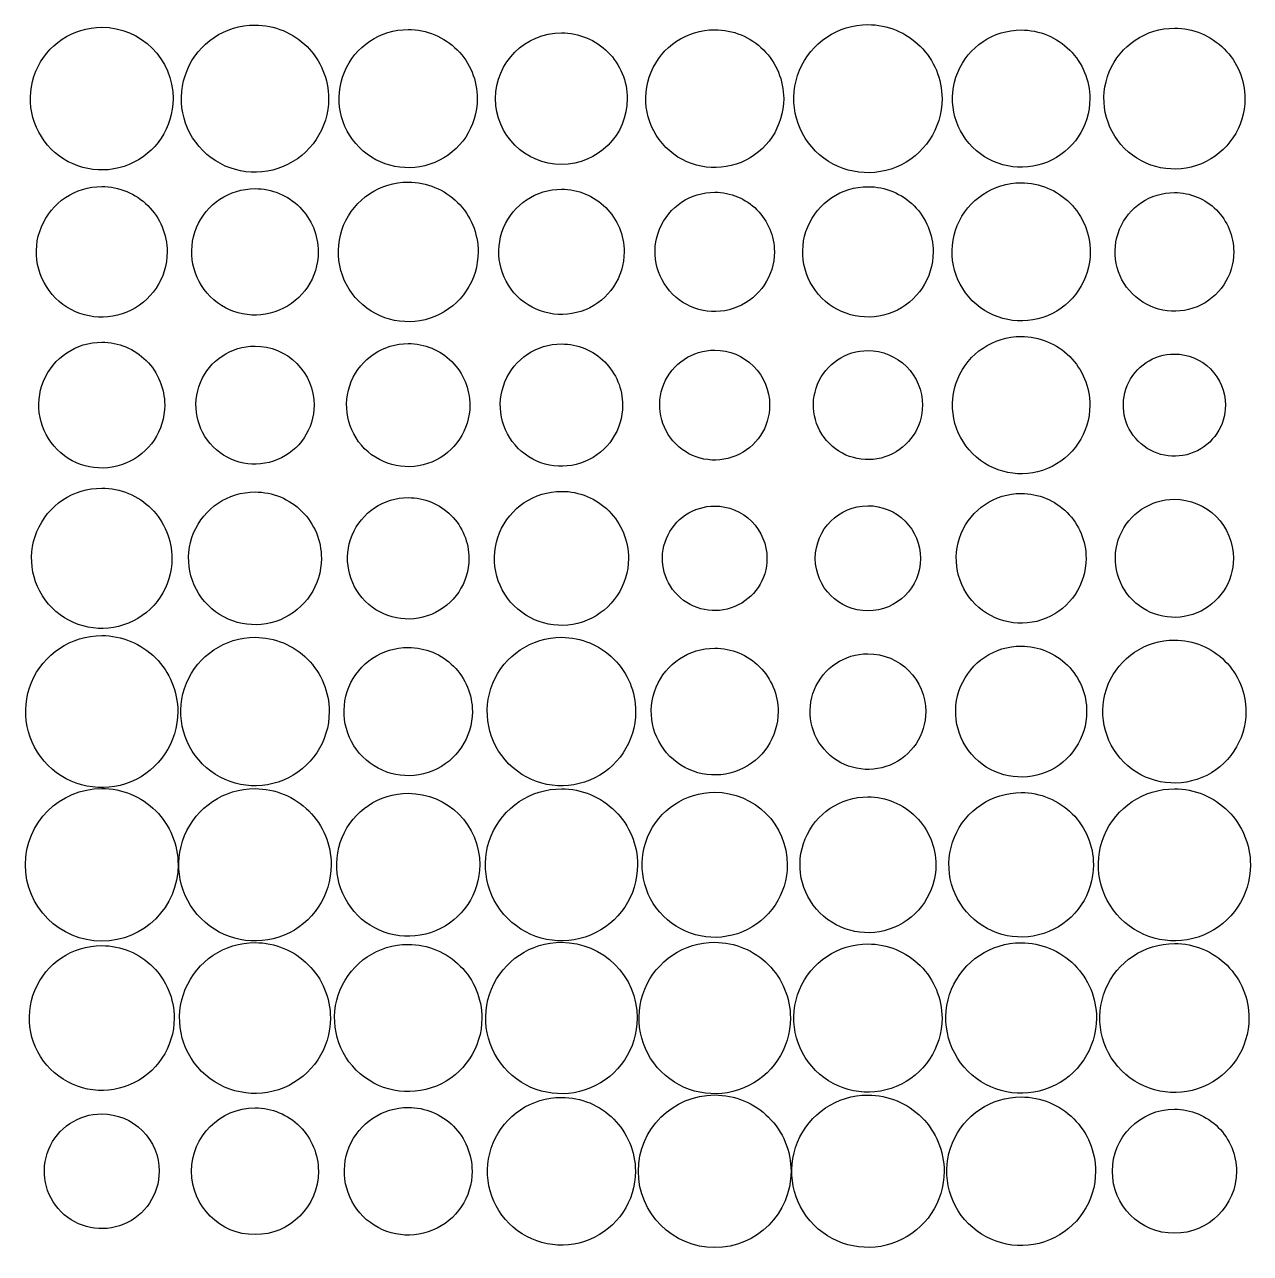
# Model space of a CAD drawing. Header units: metres. Extents: x -0.001 to 0.091, y 0 to 0.118.
# Drawn here: x 0.03433 to 0.05628, y 0.09623 to 0.11825 of the extents above; entities that cross this region are included whole.
import ezdxf

# ---------------------------------------------------------------- set-up
doc = ezdxf.new("R2010")
doc.units = ezdxf.units.M
doc.layers.get('0').update_dxf_attribs({"linetype": 'CONTINUOUS'})

msp = doc.modelspace()

# ---------------------------------------------------------------- linework, layer by layer
for points in [[(0.037235, 0.117423), (0.037439, 0.117916), (0.037919, 0.118237), (0.038453, 0.118237)], [(0.038453, 0.118237), (0.038802, 0.118237), (0.039138, 0.118098), (0.039385, 0.117851)], [(0.048206, 0.117427), (0.048411, 0.117922), (0.048895, 0.118245), (0.049431, 0.118245)], [(0.049431, 0.118245), (0.049783, 0.118245), (0.050121, 0.118106), (0.050369, 0.117857)], [(0.034527, 0.117408), (0.034725, 0.117886), (0.035191, 0.118197), (0.035708, 0.118197)], [(0.035708, 0.118197), (0.036414, 0.118197), (0.036986, 0.117625), (0.036986, 0.116919)], [(0.040054, 0.117393), (0.040245, 0.117855), (0.040697, 0.118157), (0.041197, 0.118157)], [(0.041197, 0.118157), (0.041526, 0.118157), (0.04184, 0.118026), (0.042073, 0.117794)], [(0.042763, 0.116919), (0.042763, 0.11757), (0.043291, 0.118097), (0.043942, 0.118097)], [(0.043942, 0.118097), (0.044255, 0.118097), (0.044554, 0.117973), (0.044775, 0.117752)], [(0.045546, 0.117392), (0.045737, 0.117853), (0.046187, 0.118154), (0.046687, 0.118154)], [(0.046687, 0.118154), (0.047014, 0.118154), (0.047328, 0.118024), (0.04756, 0.117792)], [(0.05104, 0.117389), (0.05123, 0.117849), (0.051679, 0.118149), (0.052176, 0.118149)], [(0.052176, 0.118149), (0.052502, 0.118149), (0.052815, 0.118019), (0.053045, 0.117788)], [(0.053755, 0.117402), (0.05395, 0.117873), (0.05441, 0.118181), (0.054921, 0.118181)], [(0.054921, 0.118181), (0.055255, 0.118181), (0.055576, 0.118048), (0.055813, 0.117811)], [(0.039385, 0.117851), (0.039632, 0.117604), (0.039771, 0.117269), (0.039771, 0.116919)], [(0.042073, 0.117794), (0.042305, 0.117562), (0.042435, 0.117247), (0.042435, 0.116919)], [(0.04756, 0.117792), (0.047792, 0.117561), (0.047922, 0.117246), (0.047922, 0.116919)], [(0.050369, 0.117857), (0.050618, 0.117608), (0.050758, 0.117271), (0.050758, 0.116919)], [(0.053045, 0.117788), (0.053276, 0.117558), (0.053406, 0.117245), (0.053406, 0.116919)], [(0.055813, 0.117811), (0.05605, 0.117575), (0.056183, 0.117254), (0.056183, 0.116919)], [(0.044775, 0.117752), (0.044996, 0.117531), (0.045121, 0.117231), (0.045121, 0.116919)], [(0.034804, 0.116015), (0.034439, 0.116381), (0.034329, 0.11693), (0.034527, 0.117408)], [(0.03752, 0.115987), (0.037143, 0.116364), (0.03703, 0.116931), (0.037235, 0.117423)], [(0.040322, 0.116044), (0.039968, 0.116398), (0.039862, 0.11693), (0.040054, 0.117393)], [(0.045813, 0.116046), (0.04546, 0.116399), (0.045354, 0.11693), (0.045546, 0.117392)], [(0.048493, 0.115981), (0.048114, 0.11636), (0.048, 0.116931), (0.048206, 0.117427)], [(0.051306, 0.116049), (0.050955, 0.116401), (0.050849, 0.11693), (0.05104, 0.117389)], [(0.054028, 0.116027), (0.053667, 0.116387), (0.053559, 0.11693), (0.053755, 0.117402)], [(0.036986, 0.116919), (0.036986, 0.116402), (0.036675, 0.115936), (0.036197, 0.115738)], [(0.039771, 0.116919), (0.039771, 0.116386), (0.03945, 0.115905), (0.038957, 0.115701)], [(0.042435, 0.116919), (0.042435, 0.116418), (0.042134, 0.115967), (0.041671, 0.115775)], [(0.043942, 0.11574), (0.043291, 0.11574), (0.042763, 0.116268), (0.042763, 0.116919)], [(0.045121, 0.116919), (0.045121, 0.116268), (0.044593, 0.11574), (0.043942, 0.11574)], [(0.047922, 0.116919), (0.047922, 0.116419), (0.047621, 0.115969), (0.047159, 0.115778)], [(0.050758, 0.116919), (0.050758, 0.116382), (0.050435, 0.115899), (0.049939, 0.115693)], [(0.053406, 0.116919), (0.053406, 0.116422), (0.053106, 0.115973), (0.052646, 0.115783)], [(0.056183, 0.116919), (0.056183, 0.116408), (0.055875, 0.115948), (0.055403, 0.115753)], [(0.036197, 0.115738), (0.03572, 0.11554), (0.03517, 0.11565), (0.034804, 0.116015)], [(0.041671, 0.115775), (0.041208, 0.115584), (0.040676, 0.11569), (0.040322, 0.116044)], [(0.047159, 0.115778), (0.046698, 0.115587), (0.046167, 0.115692), (0.045813, 0.116046)], [(0.052646, 0.115783), (0.052187, 0.115592), (0.051658, 0.115698), (0.051306, 0.116049)], [(0.055403, 0.115753), (0.054932, 0.115558), (0.054389, 0.115666), (0.054028, 0.116027)], [(0.038957, 0.115701), (0.038465, 0.115497), (0.037897, 0.115609), (0.03752, 0.115987)], [(0.049939, 0.115693), (0.049443, 0.115488), (0.048873, 0.115601), (0.048493, 0.115981)], [(0.034627, 0.114622), (0.034808, 0.11506), (0.035235, 0.115345), (0.035708, 0.115345)], [(0.035708, 0.115345), (0.036018, 0.115345), (0.036316, 0.115221), (0.036536, 0.115002)], [(0.040041, 0.114653), (0.040235, 0.115121), (0.040691, 0.115425), (0.041197, 0.115425)], [(0.041197, 0.115425), (0.041529, 0.115425), (0.041847, 0.115294), (0.042082, 0.115059)], [(0.048352, 0.114621), (0.048533, 0.115058), (0.048959, 0.115342), (0.049431, 0.115342)], [(0.049431, 0.115342), (0.049741, 0.115342), (0.050038, 0.115219), (0.050257, 0.115)], [(0.051032, 0.114648), (0.051224, 0.11511), (0.051675, 0.115412), (0.052176, 0.115412)], [(0.052176, 0.115412), (0.052504, 0.115412), (0.052819, 0.115282), (0.053051, 0.115049)], [(0.037406, 0.114608), (0.037581, 0.115031), (0.037994, 0.115307), (0.038453, 0.115307)], [(0.038453, 0.115307), (0.038753, 0.115307), (0.039041, 0.115188), (0.039254, 0.114975)], [(0.042905, 0.114604), (0.043079, 0.115023), (0.043488, 0.115296), (0.043942, 0.115296)], [(0.043942, 0.115296), (0.04424, 0.115296), (0.044525, 0.115178), (0.044735, 0.114968)], [(0.0457, 0.114583), (0.045865, 0.114982), (0.046255, 0.115243), (0.046687, 0.115243)], [(0.046687, 0.115243), (0.04697, 0.115243), (0.047242, 0.11513), (0.047442, 0.11493)], [(0.053939, 0.114581), (0.054103, 0.114978), (0.054491, 0.115237), (0.054921, 0.115237)], [(0.054921, 0.115237), (0.055202, 0.115237), (0.055473, 0.115125), (0.055672, 0.114926)], [(0.036536, 0.115002), (0.036755, 0.114782), (0.036879, 0.114485), (0.036879, 0.114174)], [(0.039254, 0.114975), (0.039466, 0.114763), (0.039585, 0.114475), (0.039585, 0.114174)], [(0.042082, 0.115059), (0.042317, 0.114824), (0.042449, 0.114506), (0.042449, 0.114174)], [(0.044735, 0.114968), (0.044946, 0.114757), (0.045064, 0.114472), (0.045064, 0.114174)], [(0.047442, 0.11493), (0.047642, 0.114729), (0.047755, 0.114458), (0.047755, 0.114174)], [(0.050257, 0.115), (0.050476, 0.114781), (0.050599, 0.114484), (0.050599, 0.114174)], [(0.053051, 0.115049), (0.053283, 0.114817), (0.053414, 0.114503), (0.053414, 0.114174)], [(0.055672, 0.114926), (0.055871, 0.114726), (0.055983, 0.114456), (0.055983, 0.114174)], [(0.03488, 0.113347), (0.034546, 0.113681), (0.034445, 0.114185), (0.034627, 0.114622)], [(0.037652, 0.113373), (0.037328, 0.113697), (0.037231, 0.114184), (0.037406, 0.114608)], [(0.040313, 0.113289), (0.039955, 0.113647), (0.039848, 0.114186), (0.040041, 0.114653)], [(0.043149, 0.113381), (0.042828, 0.113702), (0.042732, 0.114184), (0.042905, 0.114604)], [(0.045931, 0.113419), (0.045626, 0.113724), (0.045534, 0.114184), (0.0457, 0.114583)], [(0.048605, 0.113348), (0.048271, 0.113682), (0.048172, 0.114185), (0.048352, 0.114621)], [(0.051301, 0.113299), (0.050947, 0.113653), (0.050841, 0.114185), (0.051032, 0.114648)], [(0.054169, 0.113423), (0.053865, 0.113727), (0.053774, 0.114184), (0.053939, 0.114581)], [(0.036879, 0.114174), (0.036879, 0.113701), (0.036593, 0.113274), (0.036156, 0.113093)], [(0.039585, 0.114174), (0.039585, 0.113716), (0.039309, 0.113303), (0.038886, 0.113128)], [(0.042449, 0.114174), (0.042449, 0.113668), (0.042144, 0.113212), (0.041676, 0.113018)], [(0.045064, 0.114174), (0.045064, 0.11372), (0.044791, 0.113311), (0.044371, 0.113138)], [(0.047755, 0.114174), (0.047755, 0.113742), (0.047495, 0.113353), (0.047095, 0.113187)], [(0.050599, 0.114174), (0.050599, 0.113702), (0.050315, 0.113276), (0.049878, 0.113095)], [(0.053414, 0.114174), (0.053414, 0.113674), (0.053112, 0.113222), (0.05265, 0.113031)], [(0.055983, 0.114174), (0.055983, 0.113744), (0.055724, 0.113357), (0.055327, 0.113192)], [(0.038886, 0.113128), (0.038463, 0.112952), (0.037976, 0.113049), (0.037652, 0.113373)], [(0.044371, 0.113138), (0.043952, 0.112964), (0.043469, 0.11306), (0.043149, 0.113381)], [(0.047095, 0.113187), (0.046696, 0.113022), (0.046237, 0.113113), (0.045931, 0.113419)], [(0.055327, 0.113192), (0.05493, 0.113028), (0.054473, 0.113119), (0.054169, 0.113423)], [(0.036156, 0.113093), (0.035719, 0.112912), (0.035215, 0.113012), (0.03488, 0.113347)], [(0.041676, 0.113018), (0.041209, 0.112825), (0.04067, 0.112932), (0.040313, 0.113289)], [(0.049878, 0.113095), (0.049442, 0.112915), (0.048939, 0.113014), (0.048605, 0.113348)], [(0.05265, 0.113031), (0.052187, 0.112839), (0.051655, 0.112945), (0.051301, 0.113299)], [(0.034666, 0.111861), (0.034841, 0.112282), (0.035252, 0.112557), (0.035708, 0.112557)], [(0.035708, 0.112557), (0.036007, 0.112557), (0.036294, 0.112438), (0.036505, 0.112227)], [(0.037476, 0.111834), (0.037639, 0.112229), (0.038025, 0.112487), (0.038453, 0.112487)], [(0.038453, 0.112487), (0.038733, 0.112487), (0.039002, 0.112376), (0.0392, 0.112177)], [(0.040178, 0.111852), (0.040349, 0.112264), (0.040751, 0.112533), (0.041197, 0.112533)], [(0.041197, 0.112533), (0.04149, 0.112533), (0.041771, 0.112417), (0.041977, 0.11221)], [(0.04293, 0.111849), (0.0431, 0.112258), (0.043499, 0.112525), (0.043942, 0.112525)], [(0.043942, 0.112525), (0.044232, 0.112525), (0.044511, 0.112409), (0.044716, 0.112204)], [(0.05104, 0.1119), (0.05123, 0.11236), (0.051679, 0.112659), (0.052176, 0.112659)], [(0.052176, 0.112659), (0.052502, 0.112659), (0.052815, 0.11253), (0.053045, 0.112299)], [(0.045777, 0.111806), (0.045929, 0.112174), (0.046288, 0.112414), (0.046687, 0.112414)], [(0.046687, 0.112414), (0.046948, 0.112414), (0.047198, 0.112311), (0.047383, 0.112126)], [(0.048529, 0.111803), (0.04868, 0.112168), (0.049036, 0.112406), (0.049431, 0.112406)], [(0.049431, 0.112406), (0.04969, 0.112406), (0.049939, 0.112303), (0.050122, 0.11212)], [(0.053045, 0.112299), (0.053276, 0.112069), (0.053406, 0.111756), (0.053406, 0.11143)], [(0.054075, 0.11178), (0.054217, 0.112122), (0.054551, 0.112344), (0.054921, 0.112344)], [(0.054921, 0.112344), (0.055163, 0.112344), (0.055396, 0.112248), (0.055567, 0.112077)], [(0.036505, 0.112227), (0.036717, 0.112015), (0.036835, 0.111729), (0.036835, 0.11143)], [(0.0392, 0.112177), (0.039399, 0.111979), (0.03951, 0.11171), (0.03951, 0.11143)], [(0.041977, 0.11221), (0.042184, 0.112003), (0.042301, 0.111722), (0.042301, 0.11143)], [(0.044716, 0.112204), (0.044922, 0.111999), (0.045037, 0.11172), (0.045037, 0.11143)], [(0.047383, 0.112126), (0.047568, 0.111941), (0.047671, 0.111691), (0.047671, 0.11143)], [(0.050122, 0.11212), (0.050305, 0.111937), (0.050408, 0.111689), (0.050408, 0.11143)], [(0.055567, 0.112077), (0.055739, 0.111905), (0.055835, 0.111672), (0.055835, 0.11143)], [(0.034911, 0.110632), (0.034588, 0.110955), (0.034492, 0.11144), (0.034666, 0.111861)], [(0.037705, 0.110682), (0.037402, 0.110984), (0.037312, 0.111439), (0.037476, 0.111834)], [(0.040417, 0.110649), (0.040102, 0.110965), (0.040007, 0.11144), (0.040178, 0.111852)], [(0.043168, 0.110655), (0.042854, 0.110968), (0.042761, 0.111439), (0.04293, 0.111849)], [(0.051306, 0.11056), (0.050955, 0.110912), (0.050849, 0.111441), (0.05104, 0.1119)], [(0.04599, 0.110733), (0.045709, 0.111015), (0.045624, 0.111438), (0.045777, 0.111806)], [(0.048741, 0.110739), (0.048461, 0.111018), (0.048378, 0.111438), (0.048529, 0.111803)], [(0.054274, 0.110783), (0.054012, 0.111044), (0.053934, 0.111438), (0.054075, 0.11178)], [(0.036835, 0.11143), (0.036835, 0.110974), (0.036561, 0.110562), (0.036139, 0.110388)], [(0.03951, 0.11143), (0.03951, 0.111002), (0.039253, 0.110616), (0.038857, 0.110453)], [(0.042301, 0.11143), (0.042301, 0.110983), (0.042032, 0.110581), (0.041619, 0.11041)], [(0.045037, 0.11143), (0.045037, 0.110987), (0.04477, 0.110587), (0.044361, 0.110418)], [(0.047671, 0.11143), (0.047671, 0.111031), (0.047432, 0.110672), (0.047063, 0.11052)], [(0.050408, 0.11143), (0.050408, 0.111035), (0.05017, 0.110678), (0.049805, 0.110527)], [(0.053406, 0.11143), (0.053406, 0.110932), (0.053106, 0.110484), (0.052646, 0.110293)], [(0.055835, 0.11143), (0.055835, 0.11106), (0.055613, 0.110726), (0.055271, 0.110584)], [(0.047063, 0.11052), (0.046695, 0.110367), (0.046272, 0.110452), (0.04599, 0.110733)], [(0.049805, 0.110527), (0.04944, 0.110376), (0.04902, 0.11046), (0.048741, 0.110739)], [(0.055271, 0.110584), (0.054929, 0.110443), (0.054535, 0.110521), (0.054274, 0.110783)], [(0.036139, 0.110388), (0.035718, 0.110213), (0.035233, 0.11031), (0.034911, 0.110632)], [(0.038857, 0.110453), (0.038462, 0.110289), (0.038007, 0.110379), (0.037705, 0.110682)], [(0.041619, 0.11041), (0.041207, 0.11024), (0.040733, 0.110334), (0.040417, 0.110649)], [(0.044361, 0.110418), (0.043952, 0.110248), (0.043481, 0.110342), (0.043168, 0.110655)], [(0.052646, 0.110293), (0.052187, 0.110103), (0.051658, 0.110208), (0.051306, 0.11056)], [(0.034547, 0.109166), (0.034742, 0.109635), (0.0352, 0.109942), (0.035708, 0.109942)], [(0.035708, 0.109942), (0.036041, 0.109942), (0.036361, 0.109809), (0.036597, 0.109574)], [(0.037354, 0.10914), (0.037538, 0.109585), (0.037972, 0.109874), (0.038453, 0.109874)], [(0.038453, 0.109874), (0.038768, 0.109874), (0.039071, 0.109749), (0.039294, 0.109526)], [(0.042833, 0.109144), (0.043019, 0.109593), (0.043457, 0.109885), (0.043942, 0.109885)], [(0.043942, 0.109885), (0.04426, 0.109885), (0.044565, 0.109759), (0.044791, 0.109534)], [(0.051102, 0.10913), (0.051282, 0.109564), (0.051706, 0.109847), (0.052176, 0.109847)], [(0.052176, 0.109847), (0.052484, 0.109847), (0.05278, 0.109725), (0.052998, 0.109507)], [(0.040193, 0.109101), (0.040361, 0.109507), (0.040758, 0.109772), (0.041197, 0.109772)], [(0.041197, 0.109772), (0.041486, 0.109772), (0.041762, 0.109658), (0.041966, 0.109454)], [(0.045821, 0.109043), (0.045966, 0.109393), (0.046308, 0.109621), (0.046687, 0.109621)], [(0.046687, 0.109621), (0.046935, 0.109621), (0.047173, 0.109523), (0.047349, 0.109347)], [(0.048489, 0.108685), (0.048489, 0.109205), (0.048911, 0.109627), (0.049431, 0.109627)], [(0.049431, 0.109627), (0.049681, 0.109627), (0.049921, 0.109528), (0.050097, 0.109351)], [(0.053944, 0.10909), (0.054107, 0.109485), (0.054493, 0.109742), (0.054921, 0.109742)], [(0.054921, 0.109742), (0.055201, 0.109742), (0.05547, 0.109631), (0.055668, 0.109433)], [(0.036597, 0.109574), (0.036832, 0.109338), (0.036965, 0.109018), (0.036965, 0.108685)], [(0.039294, 0.109526), (0.039517, 0.109303), (0.039642, 0.109), (0.039642, 0.108685)], [(0.041966, 0.109454), (0.04217, 0.10925), (0.042284, 0.108973), (0.042284, 0.108685)], [(0.044791, 0.109534), (0.045016, 0.109308), (0.045142, 0.109003), (0.045142, 0.108685)], [(0.052998, 0.109507), (0.053216, 0.109289), (0.053338, 0.108993), (0.053338, 0.108685)], [(0.055668, 0.109433), (0.055867, 0.109234), (0.055978, 0.108965), (0.055978, 0.108685)], [(0.047349, 0.109347), (0.047524, 0.109171), (0.047623, 0.108933), (0.047623, 0.108685)], [(0.050097, 0.109351), (0.050274, 0.109174), (0.050373, 0.108935), (0.050373, 0.108685)], [(0.034819, 0.107796), (0.03446, 0.108156), (0.034353, 0.108696), (0.034547, 0.109166)], [(0.037612, 0.107844), (0.037272, 0.108184), (0.03717, 0.108696), (0.037354, 0.10914)], [(0.040429, 0.107916), (0.040118, 0.108227), (0.040025, 0.108695), (0.040193, 0.109101)], [(0.043093, 0.107836), (0.04275, 0.10818), (0.042647, 0.108696), (0.042833, 0.109144)], [(0.046024, 0.108023), (0.045757, 0.108291), (0.045677, 0.108693), (0.045821, 0.109043)], [(0.051354, 0.107863), (0.051021, 0.108195), (0.050922, 0.108695), (0.051102, 0.10913)], [(0.054173, 0.107937), (0.05387, 0.10824), (0.05378, 0.108694), (0.053944, 0.10909)], [(0.036965, 0.108685), (0.036965, 0.108177), (0.036658, 0.107718), (0.036189, 0.107524)], [(0.039642, 0.108685), (0.039642, 0.108204), (0.039352, 0.10777), (0.038908, 0.107586)], [(0.042284, 0.108685), (0.042284, 0.108245), (0.04202, 0.107849), (0.041613, 0.107681)], [(0.045142, 0.108685), (0.045142, 0.1082), (0.04485, 0.107762), (0.044401, 0.107576)], [(0.047623, 0.108685), (0.047623, 0.108306), (0.047395, 0.107965), (0.047045, 0.10782)], [(0.049431, 0.107743), (0.048911, 0.107743), (0.048489, 0.108165), (0.048489, 0.108685)], [(0.050373, 0.108685), (0.050373, 0.108165), (0.049951, 0.107743), (0.049431, 0.107743)], [(0.053338, 0.108685), (0.053338, 0.108215), (0.053055, 0.107791), (0.052621, 0.107611)], [(0.055978, 0.108685), (0.055978, 0.108257), (0.05572, 0.107872), (0.055325, 0.107708)], [(0.041613, 0.107681), (0.041207, 0.107512), (0.04074, 0.107605), (0.040429, 0.107916)], [(0.047045, 0.10782), (0.046695, 0.107675), (0.046292, 0.107755), (0.046024, 0.108023)], [(0.052621, 0.107611), (0.052186, 0.107431), (0.051686, 0.107531), (0.051354, 0.107863)], [(0.055325, 0.107708), (0.05493, 0.107544), (0.054475, 0.107635), (0.054173, 0.107937)], [(0.036189, 0.107524), (0.035719, 0.107329), (0.035179, 0.107437), (0.034819, 0.107796)], [(0.038908, 0.107586), (0.038463, 0.107402), (0.037952, 0.107504), (0.037612, 0.107844)], [(0.044401, 0.107576), (0.043953, 0.10739), (0.043437, 0.107493), (0.043093, 0.107836)], [(0.03445, 0.106461), (0.034661, 0.10697), (0.035157, 0.107302), (0.035708, 0.107302)], [(0.035708, 0.107302), (0.036069, 0.107302), (0.036415, 0.107158), (0.036671, 0.106903)], [(0.037225, 0.106449), (0.03743, 0.106946), (0.037915, 0.10727), (0.038453, 0.10727)], [(0.038453, 0.10727), (0.038805, 0.10727), (0.039143, 0.10713), (0.039393, 0.10688)], [(0.042714, 0.106449), (0.04292, 0.106946), (0.043404, 0.10727), (0.043942, 0.10727)], [(0.043942, 0.10727), (0.044295, 0.10727), (0.044633, 0.10713), (0.044882, 0.10688)], [(0.053737, 0.10643), (0.053935, 0.106909), (0.054402, 0.107221), (0.054921, 0.107221)], [(0.054921, 0.107221), (0.05526, 0.107221), (0.055586, 0.107086), (0.055826, 0.106846)], [(0.040136, 0.10638), (0.040314, 0.106809), (0.040733, 0.107089), (0.041197, 0.107089)], [(0.041197, 0.107089), (0.041502, 0.107089), (0.041794, 0.106968), (0.04201, 0.106753)], [(0.045638, 0.106375), (0.045813, 0.106799), (0.046227, 0.107076), (0.046687, 0.107076)], [(0.046687, 0.107076), (0.046988, 0.107076), (0.047277, 0.106956), (0.04749, 0.106743)], [(0.048474, 0.106337), (0.048634, 0.106724), (0.049012, 0.106976), (0.049431, 0.106976)], [(0.049431, 0.106976), (0.050003, 0.106976), (0.050467, 0.106512), (0.050467, 0.10594)], [(0.051092, 0.106389), (0.051274, 0.106828), (0.051701, 0.107113), (0.052176, 0.107113)], [(0.052176, 0.107113), (0.052487, 0.107113), (0.052785, 0.10699), (0.053005, 0.10677)], [(0.036671, 0.106903), (0.036926, 0.106648), (0.03707, 0.106301), (0.03707, 0.10594)], [(0.039393, 0.10688), (0.039642, 0.106631), (0.039782, 0.106293), (0.039782, 0.10594)], [(0.04201, 0.106753), (0.042225, 0.106537), (0.042346, 0.106245), (0.042346, 0.10594)], [(0.044882, 0.10688), (0.045131, 0.106631), (0.045271, 0.106293), (0.045271, 0.10594)], [(0.053005, 0.10677), (0.053226, 0.10655), (0.053349, 0.106251), (0.053349, 0.10594)], [(0.055826, 0.106846), (0.056066, 0.106606), (0.056201, 0.10628), (0.056201, 0.10594)], [(0.04749, 0.106743), (0.047703, 0.10653), (0.047822, 0.106241), (0.047822, 0.10594)], [(0.034745, 0.104978), (0.034356, 0.105367), (0.034239, 0.105953), (0.03445, 0.106461)], [(0.037513, 0.105), (0.037133, 0.105381), (0.037019, 0.105952), (0.037225, 0.106449)], [(0.040385, 0.105128), (0.040056, 0.105456), (0.039958, 0.105951), (0.040136, 0.10638)], [(0.043002, 0.105), (0.042622, 0.105381), (0.042508, 0.105952), (0.042714, 0.106449)], [(0.045884, 0.105137), (0.045559, 0.105462), (0.045462, 0.105951), (0.045638, 0.106375)], [(0.048699, 0.105208), (0.048402, 0.105504), (0.048314, 0.10595), (0.048474, 0.106337)], [(0.051346, 0.105111), (0.051011, 0.105446), (0.05091, 0.105951), (0.051092, 0.106389)], [(0.054015, 0.105035), (0.053649, 0.105401), (0.053539, 0.105952), (0.053737, 0.10643)], [(0.03707, 0.10594), (0.03707, 0.10539), (0.036738, 0.104893), (0.036229, 0.104682)], [(0.039782, 0.10594), (0.039782, 0.105403), (0.039458, 0.104918), (0.038961, 0.104712)], [(0.042346, 0.10594), (0.042346, 0.105476), (0.042066, 0.105057), (0.041637, 0.104879)], [(0.045271, 0.10594), (0.045271, 0.105403), (0.044947, 0.104918), (0.044451, 0.104712)], [(0.047822, 0.10594), (0.047822, 0.105481), (0.047545, 0.105067), (0.047121, 0.104891)], [(0.050467, 0.10594), (0.050467, 0.105521), (0.050215, 0.105144), (0.049828, 0.104983)], [(0.053349, 0.10594), (0.053349, 0.105466), (0.053063, 0.105038), (0.052625, 0.104856)], [(0.056201, 0.10594), (0.056201, 0.105422), (0.055889, 0.104955), (0.055411, 0.104757)], [(0.038961, 0.104712), (0.038465, 0.104506), (0.037893, 0.10462), (0.037513, 0.105)], [(0.041637, 0.104879), (0.041208, 0.104701), (0.040713, 0.104799), (0.040385, 0.105128)], [(0.044451, 0.104712), (0.043954, 0.104506), (0.043382, 0.10462), (0.043002, 0.105)], [(0.047121, 0.104891), (0.046697, 0.104715), (0.046208, 0.104813), (0.045884, 0.105137)], [(0.049828, 0.104983), (0.049441, 0.104823), (0.048995, 0.104911), (0.048699, 0.105208)], [(0.052625, 0.104856), (0.052186, 0.104675), (0.051682, 0.104775), (0.051346, 0.105111)], [(0.055411, 0.104757), (0.054932, 0.104559), (0.054381, 0.104668), (0.054015, 0.105035)], [(0.036229, 0.104682), (0.03572, 0.104472), (0.035135, 0.104588), (0.034745, 0.104978)], [(0.034341, 0.103196), (0.034341, 0.103951), (0.034953, 0.104563), (0.035708, 0.104563)], [(0.035708, 0.104563), (0.036071, 0.104563), (0.036418, 0.104419), (0.036675, 0.104162)], [(0.037192, 0.103718), (0.037403, 0.104228), (0.037901, 0.10456), (0.038453, 0.10456)], [(0.038453, 0.10456), (0.038814, 0.10456), (0.039161, 0.104416), (0.039417, 0.10416)], [(0.042684, 0.103717), (0.042895, 0.104225), (0.043391, 0.104557), (0.043942, 0.104557)], [(0.043942, 0.104557), (0.044303, 0.104557), (0.044649, 0.104414), (0.044905, 0.104158)], [(0.053663, 0.103717), (0.053873, 0.104225), (0.05437, 0.104557), (0.054921, 0.104557)], [(0.054921, 0.104557), (0.055282, 0.104557), (0.055628, 0.104414), (0.055883, 0.104158)], [(0.040014, 0.103686), (0.040212, 0.104164), (0.040679, 0.104476), (0.041197, 0.104476)], [(0.041197, 0.104476), (0.041905, 0.104476), (0.042478, 0.103903), (0.042478, 0.103196)], [(0.045486, 0.103693), (0.045687, 0.104179), (0.046161, 0.104495), (0.046687, 0.104495)], [(0.046687, 0.104495), (0.047404, 0.104495), (0.047986, 0.103913), (0.047986, 0.103196)], [(0.048308, 0.103661), (0.048496, 0.104116), (0.048939, 0.104412), (0.049431, 0.104412)], [(0.049431, 0.104412), (0.049754, 0.104412), (0.050063, 0.104284), (0.050291, 0.104056)], [(0.05098, 0.103691), (0.05118, 0.104175), (0.051652, 0.10449), (0.052176, 0.10449)], [(0.052176, 0.10449), (0.052519, 0.10449), (0.052848, 0.104354), (0.053091, 0.104111)], [(0.036675, 0.104162), (0.036931, 0.103906), (0.037075, 0.103558), (0.037075, 0.103196)], [(0.039417, 0.10416), (0.039673, 0.103904), (0.039817, 0.103557), (0.039817, 0.103196)], [(0.044905, 0.104158), (0.04516, 0.103903), (0.045304, 0.103557), (0.045304, 0.103196)], [(0.053091, 0.104111), (0.053334, 0.103868), (0.05347, 0.103539), (0.05347, 0.103196)], [(0.055883, 0.104158), (0.056139, 0.103903), (0.056282, 0.103557), (0.056282, 0.103196)], [(0.050291, 0.104056), (0.050519, 0.103828), (0.050648, 0.103518), (0.050648, 0.103196)], [(0.037488, 0.102231), (0.037098, 0.102621), (0.036981, 0.103208), (0.037192, 0.103718)], [(0.040292, 0.10229), (0.039925, 0.102656), (0.039816, 0.103207), (0.040014, 0.103686)], [(0.042979, 0.102233), (0.04259, 0.102622), (0.042473, 0.103208), (0.042684, 0.103717)], [(0.045768, 0.102277), (0.045396, 0.102648), (0.045285, 0.103207), (0.045486, 0.103693)], [(0.051261, 0.10228), (0.050891, 0.102651), (0.05078, 0.103207), (0.05098, 0.103691)], [(0.053958, 0.102233), (0.053568, 0.102622), (0.053452, 0.103208), (0.053663, 0.103717)], [(0.048571, 0.102336), (0.048223, 0.102683), (0.048119, 0.103207), (0.048308, 0.103661)], [(0.035708, 0.101829), (0.034953, 0.101829), (0.034341, 0.102441), (0.034341, 0.103196)], [(0.037075, 0.103196), (0.037075, 0.102441), (0.036463, 0.101829), (0.035708, 0.101829)], [(0.039817, 0.103196), (0.039817, 0.102644), (0.039485, 0.102146), (0.038975, 0.101935)], [(0.042478, 0.103196), (0.042478, 0.102678), (0.042166, 0.102211), (0.041687, 0.102012)], [(0.045304, 0.103196), (0.045304, 0.102645), (0.044972, 0.102148), (0.044463, 0.101938)], [(0.047986, 0.103196), (0.047986, 0.10267), (0.04767, 0.102196), (0.047184, 0.101995)], [(0.050648, 0.103196), (0.050648, 0.102704), (0.050351, 0.10226), (0.049897, 0.102072)], [(0.05347, 0.103196), (0.05347, 0.102672), (0.053155, 0.1022), (0.052671, 0.102)], [(0.056282, 0.103196), (0.056282, 0.102645), (0.05595, 0.102148), (0.055442, 0.101938)], [(0.038975, 0.101935), (0.038465, 0.101724), (0.037878, 0.101841), (0.037488, 0.102231)], [(0.041687, 0.102012), (0.041209, 0.101814), (0.040658, 0.101924), (0.040292, 0.10229)], [(0.044463, 0.101938), (0.043954, 0.101727), (0.043369, 0.101843), (0.042979, 0.102233)], [(0.047184, 0.101995), (0.046698, 0.101794), (0.046139, 0.101905), (0.045768, 0.102277)], [(0.049897, 0.102072), (0.049442, 0.101884), (0.048919, 0.101988), (0.048571, 0.102336)], [(0.052671, 0.102), (0.052188, 0.1018), (0.051631, 0.10191), (0.051261, 0.10228)], [(0.055442, 0.101938), (0.054933, 0.101727), (0.054347, 0.101843), (0.053958, 0.102233)], [(0.03451, 0.100947), (0.034711, 0.101432), (0.035183, 0.101748), (0.035708, 0.101748)], [(0.035708, 0.101748), (0.036052, 0.101748), (0.036382, 0.101611), (0.036625, 0.101368)], [(0.037205, 0.100968), (0.037414, 0.101473), (0.037906, 0.101802), (0.038453, 0.101802)], [(0.038453, 0.101802), (0.038811, 0.101802), (0.039154, 0.101659), (0.039408, 0.101406)], [(0.039979, 0.100956), (0.040183, 0.101448), (0.040664, 0.10177), (0.041197, 0.10177)], [(0.041197, 0.10177), (0.041547, 0.10177), (0.041882, 0.101631), (0.04213, 0.101383)], [(0.042689, 0.10097), (0.042899, 0.101477), (0.043393, 0.101807), (0.043942, 0.101807)], [(0.043942, 0.101807), (0.044691, 0.101807), (0.045298, 0.1012), (0.045298, 0.100451)], [(0.045434, 0.10097), (0.045644, 0.101477), (0.046138, 0.101807), (0.046687, 0.101807)], [(0.046687, 0.101807), (0.047046, 0.101807), (0.047391, 0.101664), (0.047646, 0.10141)], [(0.048206, 0.100959), (0.048411, 0.101454), (0.048895, 0.101778), (0.049431, 0.101778)], [(0.049431, 0.101778), (0.049783, 0.101778), (0.050121, 0.101638), (0.050369, 0.101389)], [(0.05093, 0.100967), (0.051139, 0.101471), (0.051631, 0.101799), (0.052176, 0.101799)], [(0.052176, 0.101799), (0.052533, 0.101799), (0.052876, 0.101657), (0.053129, 0.101404)], [(0.053687, 0.100962), (0.053894, 0.10146), (0.054381, 0.101786), (0.054921, 0.101786)], [(0.054921, 0.101786), (0.055275, 0.101786), (0.055614, 0.101645), (0.055864, 0.101395)], [(0.036625, 0.101368), (0.036868, 0.101125), (0.037005, 0.100795), (0.037005, 0.100451)], [(0.039408, 0.101406), (0.039661, 0.101153), (0.039803, 0.100809), (0.039803, 0.100451)], [(0.04213, 0.101383), (0.042377, 0.101136), (0.042516, 0.100801), (0.042516, 0.100451)], [(0.047646, 0.10141), (0.0479, 0.101156), (0.048043, 0.100811), (0.048043, 0.100451)], [(0.050369, 0.101389), (0.050618, 0.10114), (0.050758, 0.100803), (0.050758, 0.100451)], [(0.053129, 0.101404), (0.053382, 0.101151), (0.053524, 0.100809), (0.053524, 0.100451)], [(0.055864, 0.101395), (0.056115, 0.101144), (0.056255, 0.100805), (0.056255, 0.100451)], [(0.034791, 0.099534), (0.03442, 0.099905), (0.034309, 0.100463), (0.03451, 0.100947)], [(0.037497, 0.099496), (0.037111, 0.099882), (0.036996, 0.100463), (0.037205, 0.100968)], [(0.040265, 0.099519), (0.039888, 0.099896), (0.039775, 0.100463), (0.039979, 0.100956)], [(0.042983, 0.099492), (0.042595, 0.09988), (0.042479, 0.100463), (0.042689, 0.10097)], [(0.045728, 0.099492), (0.04534, 0.09988), (0.045224, 0.100463), (0.045434, 0.10097)], [(0.048493, 0.099513), (0.048114, 0.099892), (0.048, 0.100463), (0.048206, 0.100959)], [(0.051223, 0.099498), (0.050837, 0.099883), (0.050722, 0.100463), (0.05093, 0.100967)], [(0.053977, 0.099507), (0.053595, 0.099889), (0.053481, 0.100463), (0.053687, 0.100962)], [(0.037005, 0.100451), (0.037005, 0.099926), (0.036689, 0.099453), (0.036204, 0.099253)], [(0.039803, 0.100451), (0.039803, 0.099905), (0.039474, 0.099412), (0.03897, 0.099203)], [(0.042516, 0.100451), (0.042516, 0.099918), (0.042195, 0.099437), (0.041702, 0.099233)], [(0.045298, 0.100451), (0.045298, 0.099902), (0.044968, 0.099408), (0.044461, 0.099198)], [(0.048043, 0.100451), (0.048043, 0.099902), (0.047712, 0.099408), (0.047206, 0.099198)], [(0.050758, 0.100451), (0.050758, 0.099914), (0.050435, 0.099431), (0.049939, 0.099225)], [(0.053524, 0.100451), (0.053524, 0.099906), (0.053196, 0.099414), (0.052692, 0.099206)], [(0.056255, 0.100451), (0.056255, 0.099911), (0.05593, 0.099425), (0.055431, 0.099218)], [(0.036204, 0.099253), (0.03572, 0.099052), (0.035162, 0.099163), (0.034791, 0.099534)], [(0.03897, 0.099203), (0.038465, 0.098994), (0.037884, 0.09911), (0.037497, 0.099496)], [(0.041702, 0.099233), (0.041209, 0.099029), (0.040642, 0.099142), (0.040265, 0.099519)], [(0.044461, 0.099198), (0.043954, 0.098988), (0.043371, 0.099104), (0.042983, 0.099492)], [(0.047206, 0.099198), (0.046699, 0.098988), (0.046116, 0.099104), (0.045728, 0.099492)], [(0.049939, 0.099225), (0.049443, 0.09902), (0.048873, 0.099134), (0.048493, 0.099513)], [(0.052692, 0.099206), (0.052188, 0.098997), (0.051608, 0.099112), (0.051223, 0.099498)], [(0.055431, 0.099218), (0.054933, 0.099011), (0.054359, 0.099126), (0.053977, 0.099507)], [(0.04532, 0.097706), (0.04532, 0.098461), (0.045932, 0.099073), (0.046687, 0.099073)], [(0.046687, 0.099073), (0.047049, 0.099073), (0.047397, 0.098929), (0.047653, 0.098673)], [(0.048171, 0.098228), (0.048382, 0.098738), (0.048879, 0.099071), (0.049431, 0.099071)], [(0.049431, 0.099071), (0.049793, 0.099071), (0.05014, 0.098927), (0.050396, 0.098671)], [(0.037317, 0.097706), (0.037317, 0.098333), (0.037826, 0.098842), (0.038453, 0.098842)], [(0.038453, 0.098842), (0.038754, 0.098842), (0.039043, 0.098722), (0.039256, 0.098509)], [(0.040141, 0.098144), (0.040318, 0.098571), (0.040735, 0.09885), (0.041197, 0.09885)], [(0.041197, 0.09885), (0.041501, 0.09885), (0.041791, 0.098729), (0.042006, 0.098515)], [(0.042719, 0.098213), (0.042924, 0.098708), (0.043406, 0.09903), (0.043942, 0.09903)], [(0.043942, 0.09903), (0.044293, 0.09903), (0.04463, 0.098891), (0.044878, 0.098642)], [(0.050945, 0.098216), (0.051151, 0.098714), (0.051637, 0.099038), (0.052176, 0.099038)], [(0.052176, 0.099038), (0.052529, 0.099038), (0.052868, 0.098898), (0.053118, 0.098648)], [(0.034758, 0.0981), (0.034917, 0.098484), (0.035292, 0.098734), (0.035708, 0.098734)], [(0.035708, 0.098734), (0.035981, 0.098734), (0.036242, 0.098626), (0.036435, 0.098433)], [(0.044878, 0.098642), (0.045126, 0.098394), (0.045266, 0.098057), (0.045266, 0.097706)], [(0.047653, 0.098673), (0.04791, 0.098417), (0.048054, 0.098069), (0.048054, 0.097706)], [(0.050396, 0.098671), (0.050652, 0.098415), (0.050796, 0.098068), (0.050796, 0.097706)], [(0.053118, 0.098648), (0.053368, 0.098398), (0.053508, 0.09806), (0.053508, 0.097706)], [(0.053809, 0.097706), (0.053809, 0.09832), (0.054307, 0.098818), (0.054921, 0.098818)], [(0.054921, 0.098818), (0.055215, 0.098818), (0.055498, 0.098701), (0.055706, 0.098492)], [(0.036435, 0.098433), (0.036628, 0.09824), (0.036736, 0.097979), (0.036736, 0.097706)], [(0.039256, 0.098509), (0.039469, 0.098296), (0.039588, 0.098008), (0.039588, 0.097706)], [(0.042006, 0.098515), (0.04222, 0.098301), (0.042341, 0.09801), (0.042341, 0.097706)], [(0.055706, 0.098492), (0.055915, 0.098284), (0.056032, 0.098001), (0.056032, 0.097706)], [(0.043006, 0.09677), (0.042627, 0.097149), (0.042514, 0.097718), (0.042719, 0.098213)], [(0.048467, 0.096742), (0.048076, 0.097132), (0.04796, 0.097719), (0.048171, 0.098228)], [(0.051234, 0.096765), (0.050853, 0.097145), (0.050739, 0.097718), (0.050945, 0.098216)], [(0.034981, 0.09698), (0.034687, 0.097273), (0.034599, 0.097716), (0.034758, 0.0981)], [(0.040389, 0.096898), (0.040062, 0.097225), (0.039964, 0.097717), (0.040141, 0.098144)], [(0.036736, 0.097706), (0.036736, 0.097291), (0.036485, 0.096916), (0.036101, 0.096757)], [(0.038453, 0.096571), (0.037826, 0.096571), (0.037317, 0.097079), (0.037317, 0.097706)], [(0.039588, 0.097706), (0.039588, 0.097079), (0.03908, 0.096571), (0.038453, 0.096571)], [(0.042341, 0.097706), (0.042341, 0.097244), (0.042062, 0.096827), (0.041635, 0.09665)], [(0.045266, 0.097706), (0.045266, 0.097171), (0.044943, 0.096688), (0.044449, 0.096483)], [(0.046687, 0.096339), (0.045932, 0.096339), (0.04532, 0.096951), (0.04532, 0.097706)], [(0.048054, 0.097706), (0.048054, 0.096951), (0.047442, 0.096339), (0.046687, 0.096339)], [(0.050796, 0.097706), (0.050796, 0.097155), (0.050463, 0.096657), (0.049953, 0.096446)], [(0.053508, 0.097706), (0.053508, 0.097168), (0.053183, 0.096682), (0.052686, 0.096476)], [(0.054921, 0.096595), (0.054307, 0.096595), (0.053809, 0.097093), (0.053809, 0.097706)], [(0.056032, 0.097706), (0.056032, 0.097093), (0.055534, 0.096595), (0.054921, 0.096595)], [(0.036101, 0.096757), (0.035717, 0.096598), (0.035275, 0.096686), (0.034981, 0.09698)], [(0.041635, 0.09665), (0.041208, 0.096473), (0.040716, 0.096571), (0.040389, 0.096898)], [(0.044449, 0.096483), (0.043954, 0.096278), (0.043384, 0.096392), (0.043006, 0.09677)], [(0.049953, 0.096446), (0.049444, 0.096235), (0.048857, 0.096352), (0.048467, 0.096742)], [(0.052686, 0.096476), (0.052188, 0.09627), (0.051615, 0.096384), (0.051234, 0.096765)]]:
    msp.add_open_spline(points, degree=3)

doc.saveas('drawing.dxf')
